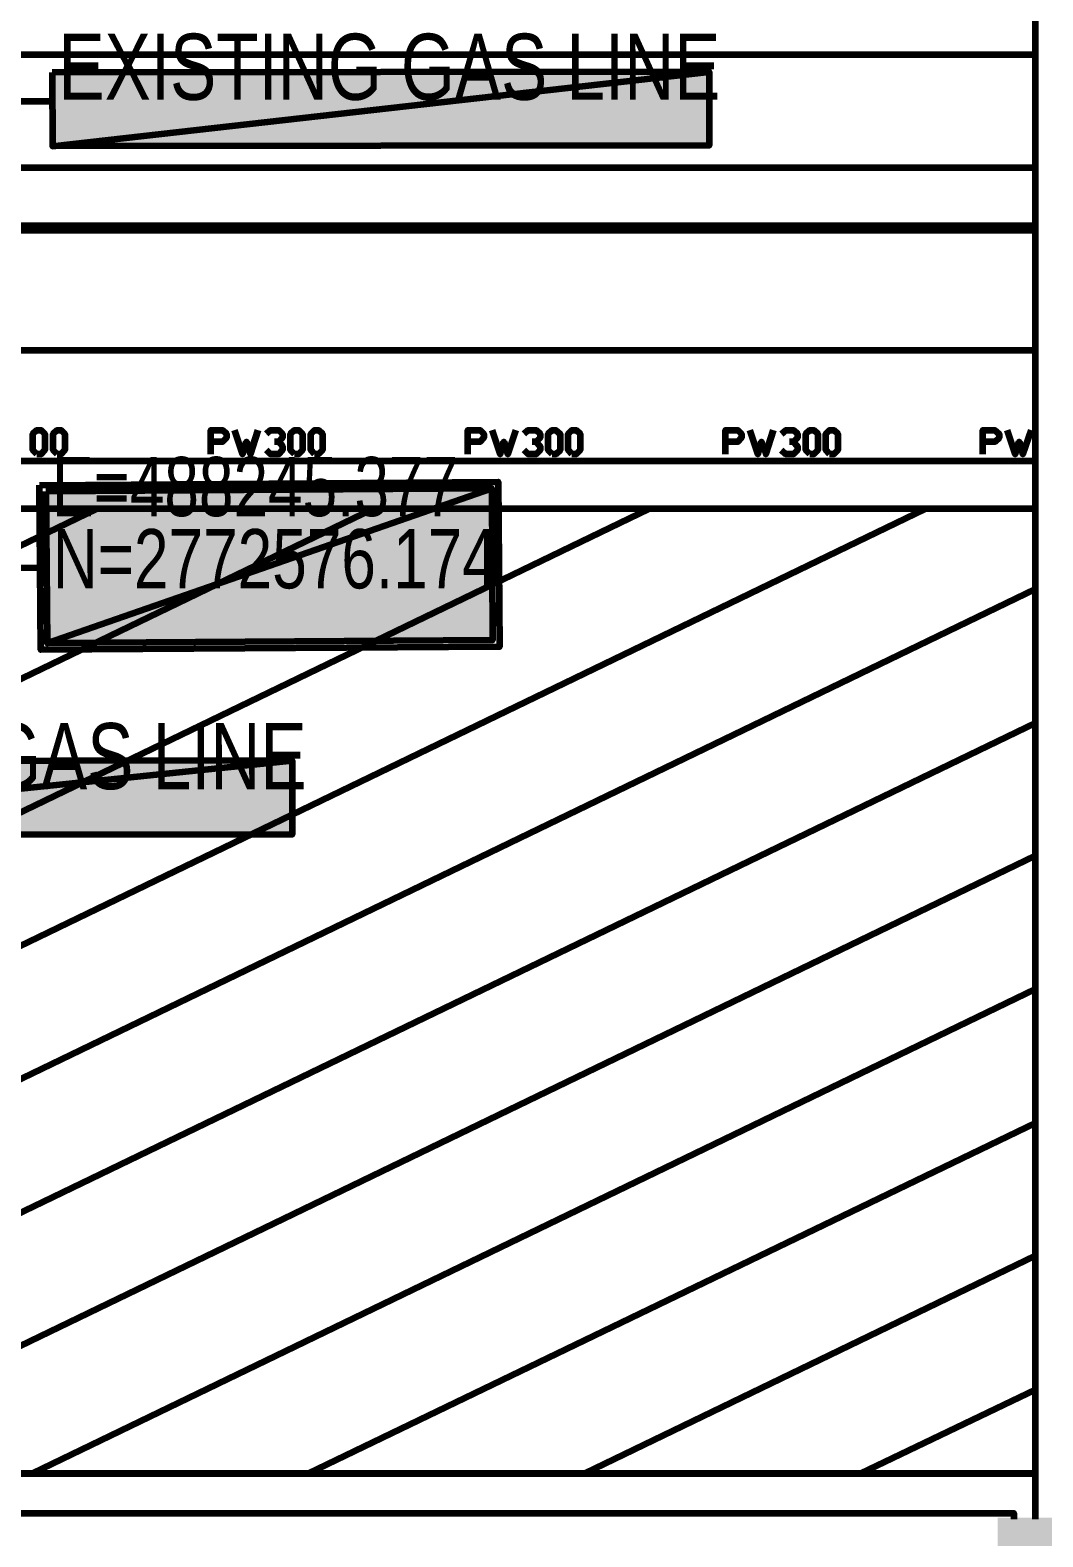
# Model space of a CAD drawing. Header units: inches. Extents: x 13 to 428, y 9 to 297.
# Drawn here: x 265.1 to 346.3, y 115 to 235.9 of the extents above; entities that cross this region are included whole.
import ezdxf

# ---------------------------------------------------------------- set-up
doc = ezdxf.new("R2010")
doc.units = ezdxf.units.IN
doc.header["$MEASUREMENT"] = 0
for name, color, linetype, lineweight in [('H', 7, 'CONTINUOUS', 100), ('P', 250, 'CONTINUOUS', 100), ('Text', 250, 'CONTINUOUS', 100)]:
    doc.layers.add(name, color=color, linetype=linetype, lineweight=lineweight)
doc.styles.get("Standard").update_dxf_attribs({"font": 'txt', "width": 0.75})

msp = doc.modelspace()

# ---------------------------------------------------------------- hatches: boundary and pattern name
at = {"layer": 'H', "linetype": 'Continuous'}
for color, points in [(254, [(266.88, 226.61), (319.55, 232.58), (266.85, 232.52), (266.88, 226.61), (319.55, 232.58), (319.55, 226.67)]), (3, [(345.73, 220.24), (193.03, 219.88), (345.73, 219.88), (345.73, 220.24), (193.03, 219.88), (193.03, 220.24)]), (254, [(266.45, 186.73), (302.12, 199.15), (266.36, 198.91), (266.45, 186.73), (302.12, 199.15), (302.18, 186.97)]), (0, [(228.06, 171.33), (286.12, 177.33), (228.06, 177.24), (228.06, 171.33), (286.12, 177.33), (286.12, 171.39)]), (0, [(342.7, 51.52), (428.27, 51.52), (428.27, 116.58), (342.7, 116.58)])]:
    msp.add_hatch(color=color, dxfattribs=at).paths.add_polyline_path(points)

# ---------------------------------------------------------------- linework, layer by layer
at = {"layer": 'P', "color": 0, "linetype": 'Continuous'}
for points in [[(345.73, 116.48), (345.73, 286.03), (30.82, 286.03), (30.82, 19.55)], [(30.82, 120.12), (345.73, 120.12), (345.73, 286.03), (30.82, 286.03), (30.82, 120.12)], [(244.36, 218.39), (263.55, 230.21), (266.94, 230.21)], [(244.18, 206.24), (262.42, 192.79), (265.88, 192.82)], [(265.85, 199.42), (302.64, 199.67), (302.73, 186.45), (265.94, 186.21), (265.85, 199.42)], [(345.73, 197.52), (30.85, 197.52)], [(110.21, 120.15), (270.42, 197.52)], [(132.36, 120.15), (292.58, 197.52)], [(154.52, 120.15), (314.73, 197.52)], [(176.67, 120.15), (336.88, 197.52)], [(198.82, 120.15), (345.73, 191.09)], [(220.97, 120.15), (345.73, 180.36)], [(243.12, 120.15), (345.73, 169.7)], [(265.27, 120.15), (345.73, 159)], [(287.42, 120.15), (345.73, 148.27)], [(309.58, 120.15), (345.73, 137.61)], [(331.73, 120.15), (345.73, 126.88)], [(345.73, 116.48), (345.73, 120.12), (30.82, 120.12), (30.82, 19.55)], [(33.48, 116.94), (344, 116.94), (344, 116.48)]]:
    msp.add_lwpolyline(points, dxfattribs=at)
at = {"layer": 'P', "color": 3, "linetype": 'Continuous'}
for points in [[(193.03, 286), (193.03, 277.85), (158.3, 277.85), (158.3, 276.18), (158.3, 221.61), (158.3, 220.06), (193.03, 220.06), (345.73, 220.06)], [(345.73, 219.88), (345.73, 220.24), (193.03, 219.88), (345.73, 219.88)], [(345.73, 220.24), (193.03, 219.88), (193.03, 220.24), (345.73, 220.24)]]:
    msp.add_lwpolyline(points, dxfattribs=at)
at = {"layer": 'P', "color": 253, "linetype": 'Continuous'}
for points in [[(345.73, 233.94), (240.03, 233.94), (67.15, 233.94), (30.85, 233.94)], [(266.33, 219.88), (265.39, 219.88)], [(267.79, 219.88), (266.82, 219.88)], [(269.24, 219.88), (268.27, 219.88)], [(270.7, 219.88), (269.73, 219.88)], [(272.12, 219.88), (271.15, 219.88)], [(273.58, 219.88), (272.61, 219.88)], [(275.03, 219.88), (274.03, 219.88)], [(276.45, 219.88), (275.52, 219.88)], [(277.91, 219.88), (276.94, 219.88)], [(279.33, 219.88), (278.39, 219.88)], [(280.82, 219.88), (279.82, 219.88)], [(282.24, 219.88), (281.27, 219.88)], [(283.7, 219.88), (282.73, 219.88)], [(285.12, 219.88), (284.18, 219.88)], [(286.58, 219.88), (285.61, 219.88)], [(288.03, 219.88), (287.06, 219.88)], [(289.45, 219.88), (288.52, 219.88)], [(290.91, 219.88), (289.94, 219.88)], [(292.36, 219.88), (291.39, 219.88)], [(293.82, 219.88), (292.85, 219.88)], [(295.24, 219.88), (294.3, 219.88)], [(296.7, 219.88), (295.73, 219.88)], [(298.12, 219.88), (297.18, 219.88)], [(299.61, 219.88), (298.64, 219.88)], [(301.03, 219.88), (300.06, 219.88)], [(302.48, 219.88), (301.52, 219.88)], [(303.91, 219.88), (302.94, 219.88)], [(305.36, 219.88), (304.39, 219.88)], [(306.82, 219.88), (305.85, 219.88)], [(308.24, 219.88), (307.3, 219.88)], [(309.7, 219.88), (308.73, 219.88)], [(311.15, 219.88), (310.18, 219.88)], [(312.61, 219.88), (311.64, 219.88)], [(314.03, 219.88), (313.09, 219.88)], [(315.48, 219.88), (314.52, 219.88)], [(316.94, 219.88), (315.97, 219.88)], [(318.36, 219.88), (317.42, 219.88)], [(319.82, 219.88), (318.85, 219.88)], [(321.27, 219.88), (320.3, 219.88)], [(322.73, 219.88), (321.73, 219.88)], [(324.15, 219.88), (323.21, 219.88)], [(325.61, 219.88), (324.64, 219.88)], [(327.03, 219.88), (326.09, 219.88)], [(328.48, 219.88), (327.52, 219.88)], [(329.94, 219.88), (328.97, 219.88)], [(331.39, 219.88), (330.42, 219.88)], [(332.82, 219.88), (331.85, 219.88)], [(334.27, 219.88), (333.3, 219.88)], [(335.73, 219.88), (334.76, 219.88)], [(337.15, 219.88), (336.21, 219.88)], [(338.61, 219.88), (337.64, 219.88)], [(340.03, 219.88), (339.09, 219.88)], [(341.52, 219.88), (340.52, 219.88)], [(342.94, 219.88), (342, 219.88)], [(344.39, 219.88), (343.42, 219.88)], [(345.73, 219.88), (344.88, 219.88)], [(345.73, 210.21), (67.15, 210.21), (30.85, 210.21)], [(265.88, 197.52), (263, 197.52)], [(283.24, 197.52), (268.79, 197.52)], [(289, 197.52), (286.12, 197.52)], [(306.36, 197.52), (291.91, 197.52)], [(312.15, 197.52), (309.24, 197.52)], [(329.48, 197.52), (315.03, 197.52)], [(335.27, 197.52), (332.36, 197.52)], [(345.73, 197.52), (338.15, 197.52)]]:
    msp.add_lwpolyline(points, dxfattribs=at)
at = {"layer": 'P', "color": 254, "linetype": 'Continuous'}
for points in [[(266.85, 232.52), (266.88, 226.61), (319.55, 232.58), (266.85, 232.52)], [(266.88, 226.61), (319.55, 232.58), (319.55, 226.67), (266.88, 226.61)], [(266.36, 198.91), (266.45, 186.73), (302.12, 199.15), (266.36, 198.91)], [(266.45, 186.73), (302.12, 199.15), (302.18, 186.97), (266.45, 186.73)], [(228.06, 177.24), (228.06, 171.33), (286.12, 177.33), (228.06, 177.24)], [(228.06, 171.33), (286.12, 177.33), (286.12, 171.39), (228.06, 171.33)]]:
    msp.add_lwpolyline(points, dxfattribs=at)
at = {"layer": 'P', "color": 221, "linetype": 'Continuous'}
msp.add_lwpolyline([(345.73, 224.88), (321.67, 224.88), (283.15, 224.88), (244.58, 224.88), (206.06, 224.88), (186.79, 224.88), (167.52, 224.88), (128.97, 224.88), (90.45, 224.88), (51.88, 224.88), (30.85, 224.88)], dxfattribs=at)
msp.add_lwpolyline([(345.73, 224.88), (321.67, 224.88), (283.15, 224.88), (244.58, 224.88), (206.06, 224.88), (186.79, 224.88), (167.52, 224.88), (128.97, 224.88), (90.45, 224.88), (51.88, 224.88), (30.85, 224.88)], dxfattribs=at)
at = {"layer": 'P', "color": 1, "linetype": 'Continuous'}
for points in [[(265.64, 201.91), (265.3, 202.21), (265.3, 203.52), (265.64, 203.82), (265.97, 203.82), (266.27, 203.52), (266.27, 202.21), (265.97, 201.91), (265.64, 201.91)], [(265.64, 201.91), (265.3, 202.21), (265.3, 203.52), (265.64, 203.82), (265.97, 203.82), (266.27, 203.52), (266.27, 202.21), (265.97, 201.91), (265.64, 201.91)], [(267.27, 201.91), (266.94, 202.21), (266.94, 203.52), (267.27, 203.82), (267.58, 203.82), (267.88, 203.52), (267.88, 202.21), (267.58, 201.91), (267.27, 201.91)], [(267.27, 201.91), (266.94, 202.21), (266.94, 203.52), (267.27, 203.82), (267.58, 203.82), (267.88, 203.52), (267.88, 202.21), (267.58, 201.91), (267.27, 201.91)], [(279.58, 201.91), (279.58, 203.82), (280.52, 203.82), (280.85, 203.52), (280.85, 203.21), (280.52, 202.88), (279.58, 202.88)], [(279.58, 201.91), (279.58, 203.82), (280.52, 203.82), (280.85, 203.52), (280.85, 203.21), (280.52, 202.88), (279.58, 202.88)], [(281.48, 203.82), (282.12, 201.91), (282.45, 202.88), (282.76, 201.91), (283.39, 203.82)], [(281.48, 203.82), (282.12, 201.91), (282.45, 202.88), (282.76, 201.91), (283.39, 203.82)], [(284.06, 203.52), (284.36, 203.82), (285.03, 203.82), (285.33, 203.52), (285.33, 203.21), (285.03, 202.88), (284.7, 202.88)], [(284.06, 203.52), (284.36, 203.82), (285.03, 203.82), (285.33, 203.52), (285.33, 203.21), (285.03, 202.88), (284.7, 202.88)], [(286.3, 201.91), (285.97, 202.21), (285.97, 203.52), (286.3, 203.82), (286.64, 203.82), (286.94, 203.52), (286.94, 202.21), (286.61, 201.91), (286.3, 201.91)], [(286.3, 201.91), (285.97, 202.21), (285.97, 203.52), (286.3, 203.82), (286.64, 203.82), (286.94, 203.52), (286.94, 202.21), (286.61, 201.91), (286.3, 201.91)], [(287.91, 201.91), (287.61, 202.21), (287.61, 203.52), (287.91, 203.82), (288.21, 203.82), (288.55, 203.52), (288.55, 202.21), (288.21, 201.91), (287.91, 201.91)], [(287.91, 201.91), (287.61, 202.21), (287.61, 203.52), (287.91, 203.82), (288.21, 203.82), (288.55, 203.52), (288.55, 202.21), (288.21, 201.91), (287.91, 201.91)], [(300.21, 201.91), (300.21, 203.82), (301.18, 203.82), (301.48, 203.52), (301.48, 203.21), (301.18, 202.88), (300.21, 202.88)], [(300.21, 201.91), (300.21, 203.82), (301.18, 203.82), (301.48, 203.52), (301.48, 203.21), (301.18, 202.88), (300.21, 202.88)], [(302.15, 203.82), (302.79, 201.91), (303.09, 202.88), (303.42, 201.91), (304.06, 203.82)], [(302.15, 203.82), (302.79, 201.91), (303.09, 202.88), (303.42, 201.91), (304.06, 203.82)], [(304.73, 203.52), (305.03, 203.82), (305.67, 203.82), (306, 203.52), (306, 203.21), (305.67, 202.88), (305.36, 202.88)], [(304.73, 203.52), (305.03, 203.82), (305.67, 203.82), (306, 203.52), (306, 203.21), (305.67, 202.88), (305.36, 202.88)], [(306.97, 201.91), (306.64, 202.21), (306.64, 203.52), (306.97, 203.82), (307.27, 203.82), (307.61, 203.52), (307.61, 202.21), (307.27, 201.91), (306.97, 201.91)], [(306.97, 201.91), (306.64, 202.21), (306.64, 203.52), (306.97, 203.82), (307.27, 203.82), (307.61, 203.52), (307.61, 202.21), (307.27, 201.91), (306.97, 201.91)], [(308.55, 201.91), (308.24, 202.21), (308.24, 203.52), (308.55, 203.82), (308.88, 203.82), (309.21, 203.52), (309.21, 202.21), (308.88, 201.91), (308.55, 201.91)], [(308.55, 201.91), (308.24, 202.21), (308.24, 203.52), (308.55, 203.82), (308.88, 203.82), (309.21, 203.52), (309.21, 202.21), (308.88, 201.91), (308.55, 201.91)], [(320.88, 201.91), (320.88, 203.82), (321.85, 203.82), (322.15, 203.52), (322.15, 203.21), (321.85, 202.88), (320.88, 202.88)], [(320.88, 201.91), (320.88, 203.82), (321.85, 203.82), (322.15, 203.52), (322.15, 203.21), (321.85, 202.88), (320.88, 202.88)], [(322.82, 203.82), (323.45, 201.91), (323.76, 202.88), (324.09, 201.91), (324.73, 203.82)], [(322.82, 203.82), (323.45, 201.91), (323.76, 202.88), (324.09, 201.91), (324.73, 203.82)], [(325.36, 203.52), (325.7, 203.82), (326.33, 203.82), (326.64, 203.52), (326.64, 203.21), (326.33, 202.88), (326, 202.88)], [(325.36, 203.52), (325.7, 203.82), (326.33, 203.82), (326.64, 203.52), (326.64, 203.21), (326.33, 202.88), (326, 202.88)], [(327.64, 201.91), (327.3, 202.21), (327.3, 203.52), (327.64, 203.82), (327.94, 203.82), (328.27, 203.52), (328.27, 202.21), (327.94, 201.91), (327.64, 201.91)], [(327.64, 201.91), (327.3, 202.21), (327.3, 203.52), (327.64, 203.82), (327.94, 203.82), (328.27, 203.52), (328.27, 202.21), (327.94, 201.91), (327.64, 201.91)], [(329.21, 201.91), (328.91, 202.21), (328.91, 203.52), (329.21, 203.82), (329.55, 203.82), (329.88, 203.52), (329.88, 202.21), (329.55, 201.91), (329.21, 201.91)], [(329.21, 201.91), (328.91, 202.21), (328.91, 203.52), (329.21, 203.82), (329.55, 203.82), (329.88, 203.52), (329.88, 202.21), (329.55, 201.91), (329.21, 201.91)], [(341.52, 201.91), (341.52, 203.82), (342.48, 203.82), (342.82, 203.52), (342.82, 203.21), (342.48, 202.88), (341.52, 202.88)], [(341.52, 201.91), (341.52, 203.82), (342.48, 203.82), (342.82, 203.52), (342.82, 203.21), (342.48, 202.88), (341.52, 202.88)], [(343.45, 203.82), (344.09, 201.91), (344.42, 202.88), (344.73, 201.91), (345.39, 203.82)], [(343.45, 203.82), (344.09, 201.91), (344.42, 202.88), (344.73, 201.91), (345.39, 203.82)], [(285.03, 202.88), (285.33, 202.55), (285.33, 202.21), (285.03, 201.91), (284.36, 201.91), (284.06, 202.21)], [(285.03, 202.88), (285.33, 202.55), (285.33, 202.21), (285.03, 201.91), (284.36, 201.91), (284.06, 202.21)], [(305.67, 202.88), (306, 202.55), (306, 202.21), (305.67, 201.91), (305.03, 201.91), (304.73, 202.21)], [(305.67, 202.88), (306, 202.55), (306, 202.21), (305.67, 201.91), (305.03, 201.91), (304.73, 202.21)], [(326.33, 202.88), (326.64, 202.55), (326.64, 202.21), (326.33, 201.91), (325.7, 201.91), (325.36, 202.21)], [(326.33, 202.88), (326.64, 202.55), (326.64, 202.21), (326.33, 201.91), (325.7, 201.91), (325.36, 202.21)], [(258.91, 201.36), (274.91, 201.36), (279.58, 201.36)], [(258.91, 201.36), (274.91, 201.36), (279.58, 201.36)], [(279.58, 201.36), (283.15, 201.36), (295.55, 201.36), (300.21, 201.36)], [(279.58, 201.36), (283.15, 201.36), (295.55, 201.36), (300.21, 201.36)], [(300.21, 201.36), (316.21, 201.36), (320.88, 201.36)], [(300.21, 201.36), (316.21, 201.36), (320.88, 201.36)], [(320.88, 201.36), (321.67, 201.36), (336.88, 201.36), (341.52, 201.36)], [(320.88, 201.36), (321.67, 201.36), (336.88, 201.36), (341.52, 201.36)], [(341.52, 201.36), (345.73, 201.36)], [(341.52, 201.36), (345.73, 201.36)]]:
    msp.add_lwpolyline(points, dxfattribs=at)

# ---------------------------------------------------------------- texts
at = {"layer": 'Text', "color": 0, "linetype": 'Continuous', "char_height": 5.303, "attachment_point": 4}
for s, insert, width in [('{\\fHelvetica|b0|i0|c1|p15;EXISTING GAS LINE}', (267.36, 232.94), 91.5455), ('{\\fHelvetica|b0|i0|c1|p15;PROPOSED GAS LINE}', (228.61, 177.64), 91.5152)]:
    msp.add_mtext(s, dxfattribs=dict(at, insert=insert, width=width))
at = {"layer": 'Text', "color": 5, "linetype": 'Continuous', "char_height": 4.7576, "attachment_point": 4}
for s, insert, width in [('{\\fHelvetica|b0|i0|c1|p15;E=488245.377}', (266.85, 199.27), 58.1515), ('{\\fHelvetica|b0|i0|c1|p15;N=2772576.174}', (266.91, 193.48), 63)]:
    msp.add_mtext(s, dxfattribs=dict(at, insert=insert, width=width))

doc.saveas('drawing.dxf')
